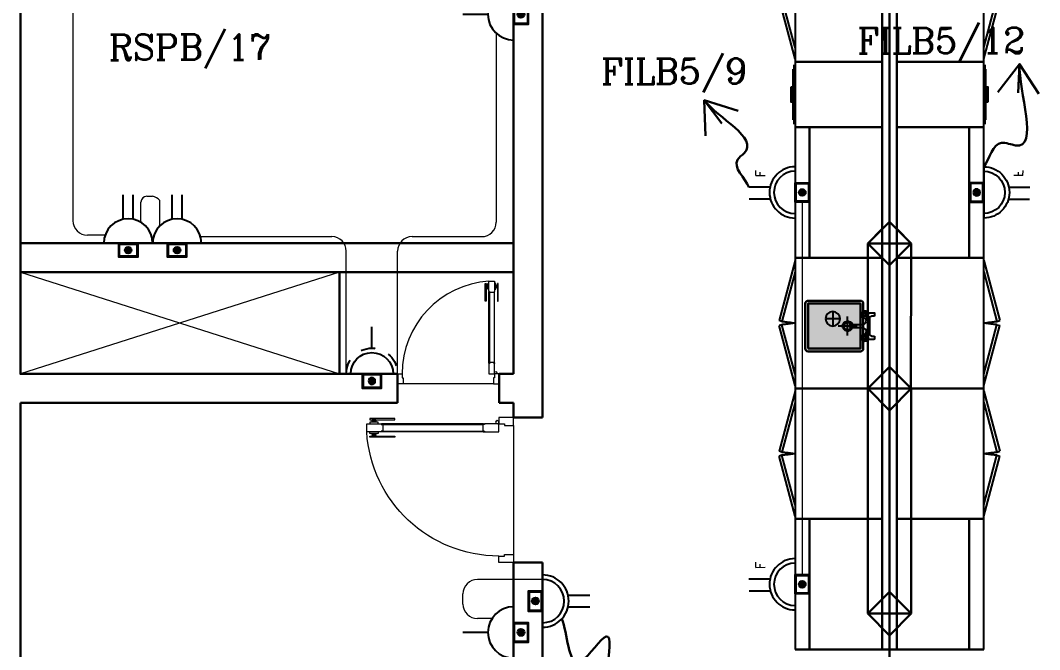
# Model space of a CAD drawing. Extents: x 1315 to 1416, y 473 to 837.
# Drawn here: x 1338.44 to 1345.46, y 616.4 to 620.74 of the extents above; entities that cross this region are included whole.
import ezdxf

# ---------------------------------------------------------------- set-up
doc = ezdxf.new("R2010")
doc.units = 0
doc.header["$MEASUREMENT"] = 0
for name, pattern in [('ACAD_ISO02W100', [15, 12, -3]), ('DASHED', [19.049999999999997, 12.7, -6.349999999999998]), ('DASHED2', [0.375, 0.25, -0.125])]:
    doc.linetypes.add(name, pattern=pattern)
doc.layers.get('0').update_dxf_attribs({"color": 252, "linetype": 'CONTINUOUS', "lineweight": 30})
for name, color, linetype in [('-FUR', 252, 'CONTINUOUS'), ('E-SOCKETS', 6, 'CONTINUOUS'), ('LAYER8', 252, 'CONTINUOUS'), ('SAN', 252, 'CONTINUOUS'), ('WIRING', 4, 'CONTINUOUS')]:
    doc.layers.add(name, color=color, linetype=linetype)
for name, color, linetype, lineweight in [('DOOR', 252, 'CONTINUOUS', 9), ('hatch', 252, 'CONTINUOUS', 9), ('R-SWTS-DET1', 252, 'CONTINUOUS', 5), ('Socket', 3, 'CONTINUOUS', 15), ('Wall', 252, 'CONTINUOUS', 30), ('WIRRING', 3, 'CONTINUOUS', 5)]:
    doc.layers.add(name, color=color, linetype=linetype, lineweight=lineweight)
doc.styles.add('ARIAL', font='arial.ttf')
doc.styles.add('E80', font='romanc.shx')
doc.dimstyles.new('DIM-100-IN', dxfattribs={"dimtxt": 0.22, "dimasz": 0.1, "dimexe": 0.15, "dimexo": 0.15, "dimgap": 0, "dimtad": 0, "dimrnd": 0.05, "dimzin": 1, "dimdsep": 46, "dimtxsty": 'ARIAL', "dimblk": 'DOT', "dimcen": 0.2, "dimclrd": 256, "dimclre": 256, "dimclrt": 23, "dimadec": 0, "dimazin": 0, "dimtfac": 1, "dimtmove": 2, "dimatfit": 2, "dimldrblk": 'OPEN90', "dimfxl": 0.15, "dimfxlon": 1, "dimtolj": 1, "dimtzin": 0, "dimlwe": -1, "dimarcsym": 0})

# ---------------------------------------------------------------- blocks, each defined once
blk = doc.blocks.new('d8')
at = {"layer": 'DOOR'}
for p, q in [((32.11949057471932, -112.7480921357878), (32.11949057471932, -112.0481896781356)), ((32.12445321347209, -112.0481896781356), (32.12445321347209, -112.748092135788)), ((32.17111337731573, -112.0481896781356), (32.17111337731573, -112.7480921357878)), ((32.17607601606785, -112.7480921357878), (32.17607601606785, -112.0481896781353)), ((32.13112043701042, -112.9536329828703), (33.01999110287822, -112.9536329828703))]:
    blk.add_line(p, q, dxfattribs=at)
for points in [[(32.09162617243794, -112.137211430456), (32.0835986547513, -112.137211430456), (32.0835986547513, -111.9648679569864), (32.09162617243805, -111.9648679569864)], [(32.10334504411441, -111.9826758234901), (32.096911198511, -111.9826758234901), (32.096911198511, -112.0028984041054), (32.10334504411441, -112.0028984041054)], [(32.12445321347209, -112.0426348967258), (32.12445321347209, -112.0537444595456), (32.17111337731561, -112.0537444595456), (32.17111337731561, -112.0426348967258), (32.17555720244376, -112.0426348967258), (32.17555720244376, -111.9426488313468), (32.17555720244376, -111.9426488313468), (32.12000938834433, -111.9426488313468), (32.12000938834433, -112.0426348967258)], [(32.19222154667344, -111.9826758234901), (32.19865539227682, -111.9826758234901), (32.19865539227682, -112.0028984041054), (32.19222154667344, -112.0028984041054)], [(32.20394041834952, -112.137211430456), (32.21196793603632, -112.137211430456), (32.21196793603632, -111.9648679569862), (32.20394041834965, -111.9648679569862)], [(32.12445321347185, -112.753646917198), (32.12445321347185, -112.742537354378), (32.17111337731524, -112.742537354378), (32.17111337731524, -112.753646917198), (32.17555720244334, -112.753646917198), (32.17555720244334, -112.8536329825768), (32.17555720244334, -112.8536329825768), (32.12000938834383, -112.8536329825768), (32.12000938834383, -112.753646917198)], [(32.07557139944827, -112.9536329828707), (32.07557113706436, -112.8536329825768), (32.12000938834383, -112.8536329825768), (32.12000965072765, -112.8915336456279), (32.13111921354742, -112.8915336456279), (32.13112043701042, -112.9536329828703)], [(33.07557139944875, -112.953632982871), (33.07557139923375, -112.8536329828921), (33.03099353957411, -112.8536329825773), (33.03099380195788, -112.8915336456279), (33.01988423913794, -112.8915336456279), (33.01999110287822, -112.9536329828703)]]:
    blk.add_lwpolyline(points, close=True, dxfattribs=at)
for points in [[(32.09162617243805, -111.9829640839593, -0.9999999999999998), (32.096911198511, -111.9829640839593), (32.096911198511, -111.9829640839593), (32.096911198511, -112.002610143636), (32.096911198511, -112.002610143636, -0.9999999999999998), (32.09162617243805, -112.002610143636), (32.09162617243805, -112.002610143636)], [(32.20394041834965, -111.9829640839593, 0.9999999999999998), (32.19865539227682, -111.9829640839593), (32.19865539227682, -111.9829640839593), (32.19865539227682, -112.0026101436362), (32.19865539227682, -112.0026101436362, 0.9999999999999998), (32.20394041834965, -112.0026101436362), (32.20394041834965, -112.0026101436362)], [(32.12445321347209, -112.0531523168882), (32.12445321347209, -112.0531523168882, -0.9999999999999998), (32.12445321347209, -112.0432270393829)], [(32.17111337731561, -112.0531523168882), (32.17111337731561, -112.0531523168882, 0.9999999999999998), (32.17111337731561, -112.0432270393829)], [(32.12445321347185, -112.7431294970356), (32.12445321347185, -112.7431294970356, 0.9999999999999998), (32.12445321347185, -112.7530547745402)], [(32.17111337731524, -112.7431294970356), (32.17111337731524, -112.7431294970356, -0.9999999999999998), (32.17111337731524, -112.7530547745402)]]:
    blk.add_lwpolyline(points, format="xyb", close=True, dxfattribs=at)
for points in [[(32.1088998255243, -112.0100383941915), (32.10334504411441, -112.0100383941915), (32.10334504411441, -111.9755358334042), (32.1088998255243, -111.9755358334042)], [(32.12000938834423, -112.0204157710859), (32.1088998255243, -112.0204157710859), (32.1088998255243, -111.9648679569862), (32.12000938834423, -111.9648679569862)], [(32.17555720244376, -112.0204157710862), (32.18666676526341, -112.0204157710862), (32.18666676526341, -111.9648679569864), (32.17555720244376, -111.9648679569864)], [(32.18666676526341, -112.0100383941908), (32.19222154667344, -112.0100383941908), (32.19222154667344, -111.975535833404), (32.18666676526357, -111.975535833404)]]:
    blk.add_lwpolyline(points, dxfattribs=at)
blk.add_circle((32.10889982552379, -112.842523419757), 0.0111095628198811, dxfattribs=at)
blk.add_arc((32.11820588788596, -112.8536329825768), 0.9127876516880132, 359.9999999999772, 86.39767896853148, dxfattribs=at)
blk = doc.blocks.new('5')
at = {"layer": '-FUR', "linetype": 'ACAD_ISO02W100'}
for p, q in [((41999.78853774873, -66320.44784204697), (42000.68853774872, -66320.44784204697)), ((41999.80853774873, -66321.04784204697), (42000.22210122364, -66321.15865604609)), ((41999.88581181482, -66321.04784204697), (42000.22727760455, -66321.13933752957)), ((42000.59126368263, -66321.04784204697), (42000.24979789291, -66321.13933752957)), ((42000.66853774873, -66321.04784204697), (42000.25497427382, -66321.15865604609)), ((42000.22727760455, -66321.13933752957), (42000.22210122364, -66321.15865604609)), ((42000.24979789291, -66321.13933752957), (42000.25497427382, -66321.15865604609))]:
    blk.add_line(p, q, dxfattribs=at)
at = {"layer": '-FUR'}
blk.add_lwpolyline([(41999.78853774873, -66320.44784204697), (42000.68853774872, -66320.44784204697), (42000.68853774872, -66321.04784204697), (41999.78853774873, -66321.04784204697)], close=True, dxfattribs=at)
at = {"layer": '-FUR', "linetype": 'ACAD_ISO02W100'}
for centre, start, end in [((42001.75381514877, -66321.28076446554), 171.2611213296356, 174.7069094137794), ((41998.72326034871, -66321.28076446554), 5.29309058622053, 8.738878670364311)]:
    blk.add_arc(centre, 1.533074835783438, start, end, dxfattribs=at)
blk = doc.blocks.new('ba7es')
at = {"layer": '-FUR', "linetype": 'ACAD_ISO02W100'}
blk.add_line((1323.889523409866, 576.6577940327383), (1322.989523409867, 576.6577940327383), dxfattribs=at)
for p, q in [((1323.889523409866, 577.2577940327384), (1322.989523409866, 577.2577940327384)), ((1322.989523409866, 577.2577940327384), (1322.989523409866, 576.6577940327383)), ((1323.889523409866, 576.6577940327383), (1323.889523409866, 577.2577940327384)), ((1322.989523409866, 576.6577940327383), (1322.989523409866, 576.7577940327385)), ((1322.989523409866, 576.7577940327385), (1323.889523409866, 576.7577940327385))]:
    blk.add_line(p, q)
blk = doc.blocks.new('3')
at = {"layer": '-FUR', "linetype": 'ACAD_ISO02W100'}
blk.add_line((41990.01941317181, -66320.48022711033), (41990.46941317183, -66320.48022711033), dxfattribs=at)
at = {"layer": '-FUR'}
for p, q in [((41990.03941317181, -66321.09022711034), (41990.44941317182, -66321.09022711034)), ((41990.06941317183, -66321.09522711032), (41990.41941317181, -66321.09522711032))]:
    blk.add_line(p, q, dxfattribs=at)
blk.add_lwpolyline([(41990.01941317181, -66321.08022711032), (41990.46941317183, -66321.08022711032), (41990.46941317181, -66320.48022711033), (41990.01941317181, -66320.48022711033)], close=True, dxfattribs=at)
at = {"layer": '-FUR', "color": 1}
blk.add_lwpolyline([(41990.19441317181, -66321.11022711032), (41990.29441317183, -66321.11022711032), (41990.29441317183, -66321.10022711032), (41990.19441317181, -66321.10022711032)], close=True, dxfattribs=at)
blk = doc.blocks.new('YY5Y5')
at = {"layer": 'SAN', "color": 1}
for p, q in [((433.8299524483771, 542.0353399230077), (433.8299524483771, 538.5632871204119)), ((435.7349524483772, 542.4103399230077), (434.2049524483771, 542.4103399230077)), ((435.7349524483772, 540.5528399230077), (435.7349524483772, 542.4103399230077)), ((447.1649524483772, 542.4103399230077), (447.1649524483772, 540.5528399230075)), ((448.6949524483771, 542.4103399230077), (447.1649524483772, 542.4103399230077)), ((449.0699524483778, 538.5632871204116), (449.0699524483778, 542.0353399230077)), ((434.1620984389513, 537.5616067070109), (433.7030249017836, 538.0206802441787)), ((434.1620984389513, 536.1473931446377), (433.7030249017836, 535.68831960747)), ((435.5763120013245, 537.5616067070109), (436.0353855384922, 538.0206802441787)), ((435.5763120013245, 536.1473931446377), (436.0353855384922, 535.68831960747)), ((436.7200643211554, 537.6478399230076), (438.2474524483773, 537.6478399230076)), ((446.1798405755986, 539.5528399230077), (436.7349524483772, 539.5528399230077)), ((440.4974524483773, 535.3978399230076), (440.4974524483773, 528.7356687512626)), ((442.4024524483773, 528.7356687512623), (442.4024524483773, 535.3978399230076)), ((443.0364909099159, 539.5528399230077), (446.1649524483772, 539.5528399230077)), ((444.6524524483772, 537.6478399230076), (446.1798405755986, 537.6478399230076)), ((447.3235928954293, 537.5616067070109), (446.8645193582616, 538.0206802441787)), ((447.3235928954293, 536.1473931446377), (446.8645193582616, 535.68831960747)), ((448.7378064578025, 537.5616067070109), (449.1968799949703, 538.0206802441787)), ((448.7378064578025, 536.1473931446377), (449.1968799949703, 535.68831960747)), ((440.8724524483771, 528.3606687512623), (442.0274524483772, 528.3606687512623))]:
    blk.add_line(p, q, dxfattribs=at)
at = {"layer": 'SAN', "color": 1, "linetype": 'Continuous'}
blk.add_line((439.2287986022243, 539.5528399230077), (439.8634139868383, 539.5528399230077), dxfattribs=at)
at = {"layer": 'SAN', "color": 2, "linetype": 'DASHED'}
for points in [[(441.449952448377, 532.4215514777384), (441.449952448377, 521.6344219997557)], [(436.0563877093855, 527.0279867387471), (446.8435171873685, 527.0279867387471)]]:
    blk.add_lwpolyline(points, dxfattribs=at)
at = {"layer": 'SAN', "color": 1}
for centre, radius in [((434.869205220138, 536.8544999258244), 2), ((434.869205220138, 536.8544999258244), 1), ((434.869205220138, 536.8544999258244), 0.8), ((448.0306996766159, 536.8544999258244), 2), ((448.0306996766159, 536.8544999258244), 1), ((448.0306996766159, 536.8544999258244), 0.8)]:
    blk.add_circle(centre, radius, dxfattribs=at)
for centre, radius, start, end in [((434.2049524483771, 542.0353399230077), 0.375, 90, 180), ((436.7349524483772, 540.5528399230077), 1, 180, 269.9999999999993), ((446.1649524483772, 540.5528399230075), 1, 270, 0), ((448.6949524483771, 542.0353399230077), 0.375, 0, 90), ((438.2474524483773, 535.3978399230076), 2.25, 0, 90.00000000000038), ((444.6524524483772, 535.3978399230076), 2.25, 90.00000000000038, 180), ((441.449952448377, 527.0279867387471), 2.863051791674743, 109.431944475873, 70.56805552411734), ((441.449952448377, 527.0279867387471), 2.078403032943442, 117.2764679737789, 62.72353202620878), ((440.8724524483771, 528.7356687512626), 0.375, 179.9999999999995, 270), ((442.0274524483772, 528.7356687512623), 0.375, 270, 359.9999999999995)]:
    blk.add_arc(centre, radius, start, end, dxfattribs=at)
blk = doc.blocks.new('vfd')
at = {"layer": '-FUR'}
h = blk.add_hatch(color=254, dxfattribs=at)
h.paths.add_polyline_path([(1316.634964427654, 565.8296376023383), (1316.634964427654, 566.1396376023382), (1316.274964427654, 566.1396376023382), (1316.274964427654, 565.8296376023383)], flags=16)
edge = h.paths.add_edge_path()
edge.add_line((1316.654964427654, 565.8296376023383), (1316.654964427654, 566.1396376023382))
edge.add_ellipse((1316.634964427654, 566.1396376023382), major_axis=(-0.0141421356237856, -0.0141421356237856), ratio=0.9999999999904474, start_angle=134.9999999997262, end_angle=225.0000000002736)
edge.add_line((1316.634964427654, 566.1596376023383), (1316.274964427654, 566.1596376023383))
edge.add_ellipse((1316.274964427654, 566.1396376023382), major_axis=(-0.0141421356237642, -0.0141421356237642), ratio=0.9999999999934744, start_angle=225.0000000001869, end_angle=314.9999999998129)
edge.add_line((1316.254964427654, 566.1396376023382), (1316.254964427654, 565.8296376023383))
edge.add_ellipse((1316.274964427654, 565.8296376023383), major_axis=(0.0141421356237642, -0.0141421356237642), ratio=0.9999999999934744, start_angle=225.0000000001869, end_angle=314.9999999998129)
edge.add_line((1316.274964427654, 565.8096376023384), (1316.634964427654, 565.8096376023384))
edge.add_ellipse((1316.634964427654, 565.8296376023383), major_axis=(0.0141421356237856, -0.0141421356237857), ratio=0.9999999999904474, start_angle=-45.00000000027365, end_angle=45.00000000027365)
blk.add_hatch(color=253, dxfattribs=at).paths.add_polyline_path([(1316.274964427654, 565.8296376023383), (1316.634964427654, 565.8296376023383), (1316.634964427654, 566.1396376023382), (1316.274964427654, 566.1396376023382)])
h = blk.add_hatch(color=251, dxfattribs=at)
h.paths.add_polyline_path([(1316.304964427654, 565.8595720191583), (1316.274964427654, 565.8296376023383), (1316.634964427654, 565.8296376023383), (1316.604964427654, 565.8596376023381)])
h.paths.add_polyline_path([(1316.604964427654, 565.8596376023381), (1316.634964427654, 565.8296376023383), (1316.634964427654, 566.1396376023382), (1316.604964427654, 566.1096376023387)])
h = blk.add_hatch(color=252, dxfattribs=at)
h.paths.add_polyline_path([(1316.304964427654, 566.1096376023387), (1316.274964427654, 566.1396376023382), (1316.274964427654, 565.8296376023383), (1316.304964427654, 565.8595720191583)])
h.paths.add_polyline_path([(1316.604964427654, 566.1096376023387), (1316.634964427654, 566.1396376023382), (1316.274964427654, 566.1396376023382), (1316.304964427654, 566.1096376023387)])
blk.add_lwpolyline([(1316.654964427654, 565.8296376023383), (1316.654964427654, 566.1396376023382, 0.4142135623730955), (1316.634964427654, 566.1596376023383), (1316.274964427654, 566.1596376023383, 0.4142135623730951), (1316.254964427654, 566.1396376023382), (1316.254964427654, 565.8296376023383, 0.4142135623730951), (1316.274964427654, 565.8096376023384), (1316.634964427654, 565.8096376023384, 0.4142135623730955)], format="xyb", close=True)
blk.add_lwpolyline([(1316.654964427654, 565.8296376023383), (1316.654964427654, 566.1396376023382, 0.4142135623730955), (1316.634964427654, 566.1596376023383), (1316.274964427654, 566.1596376023383, 0.4142135623730951), (1316.254964427654, 566.1396376023382), (1316.254964427654, 565.8296376023383, 0.4142135623730951), (1316.274964427654, 565.8096376023384), (1316.634964427654, 565.8096376023384, 0.4142135623730955)], format="xyb", close=True)
blk.add_lwpolyline([(1316.634964427654, 565.8296376023383), (1316.634964427654, 566.1396376023382), (1316.274964427654, 566.1396376023382), (1316.274964427654, 565.8296376023383)], close=True)
at = {"layer": 'LAYER8'}
for p, q in [((1316.414964427655, 566.0346375813003), (1316.514964427655, 566.0346375813003)), ((1316.464964427655, 566.0846375813004), (1316.464964427655, 565.9846375813001))]:
    blk.add_line(p, q, dxfattribs=at)
blk.add_circle((1316.464964427655, 566.0346375813003), 0.05, dxfattribs=at)
at = {"xscale": 0.0121, "yscale": 0.0121, "zscale": 0.0121, "rotation": 89.99999999999997}
blk.add_blockref('YY5Y5', (1322.739691290722, 560.6430931777134), dxfattribs=at)
blk = doc.blocks.new('LAB1')
for p, q in [((992.2685180241488, 477.2673489250402), (992.2685180241473, 472.6653232457307)), ((992.3185180241444, 477.2673489250402), (992.3185180241444, 471.649207624385)), ((992.3685180241383, 472.6657932795911), (992.36851802414, 477.2673489250402)), ((992.318753041075, 475.2655586690783), (992.168753041075, 475.1155586690782)), ((992.318753041075, 475.2655586690783), (992.168753041075, 475.1155586690782)), ((992.4687530410747, 475.1155586690782), (992.318753041075, 475.2655586690783)), ((992.318753041075, 475.1155586690782), (992.318753041075, 475.2655586690783)), ((992.4687530410747, 475.1155586690782), (992.318753041075, 475.2655586690783)), ((992.168753041075, 475.1155586690782), (992.2685180241396, 475.2153236521428)), ((992.3685180241409, 475.2157936860122), (992.4687530410749, 475.1155586690782)), ((992.168753041075, 475.1155586690782), (992.4687530410747, 475.1155586690782)), ((992.318753041075, 474.9655586690781), (992.168753041075, 475.1155586690782)), ((992.168753041075, 475.1155586690782), (992.4687530410747, 475.1155586690782)), ((992.318753041075, 475.1155586690782), (992.168753041075, 475.1155586690782)), ((992.168753041075, 475.1155586690782), (992.318753041075, 475.1155586690782)), ((992.168753041075, 475.1155586690782), (992.4687530410747, 475.1155586690782)), ((992.318753041075, 474.9655586690781), (992.168753041075, 475.1155586690782)), ((992.168753041075, 474.1155586690783), (992.168753041075, 475.1155586690782)), ((992.168753041075, 475.1155586690782), (992.4687530410747, 475.1155586690782)), ((992.2685180241497, 475.0157936860033), (992.168753041075, 475.1155586690782)), ((992.4687530410747, 475.1155586690782), (992.318753041075, 474.9655586690781)), ((992.318753041075, 474.2655586690784), (992.318753041075, 475.1155586690782)), ((992.318753041075, 475.1155586690782), (992.4687530410747, 475.1155586690782)), ((992.318753041075, 475.1155586690782), (992.318753041075, 474.9655586690781)), ((992.4687530410747, 475.1155586690782), (992.318753041075, 474.9655586690782)), ((992.3705432970323, 475.0173489250356), (992.4687530410747, 475.1155586690782)), ((992.4687530410747, 475.1155586690782), (992.4669627851188, 474.1173489250341)), ((992.318753041075, 474.2655586690784), (992.168753041075, 474.1155586690783)), ((992.318753041075, 474.1155586690783), (992.318753041075, 474.2655586690784)), ((992.4687530410747, 474.1155586690783), (992.318753041075, 474.2655586690784)), ((992.4687530410747, 474.1155586690783), (992.168753041075, 474.1155586690783)), ((992.318753041075, 473.965558669078), (992.168753041075, 474.1155586690783)), ((992.168753041075, 474.1155586690783), (992.4687530410747, 474.1155586690783)), ((992.168753041075, 472.5655582626545), (992.168753041075, 474.1155586690783)), ((992.3685180241307, 474.1173489250345), (992.318518024131, 474.1173489250345)), ((992.318753041075, 474.1155586690783), (992.318753041075, 473.965558669078)), ((992.318753041075, 473.965558669078), (992.4687530410747, 474.1155586690783)), ((992.318753041075, 474.1155586690783), (992.318753041075, 472.4155582626543)), ((992.4687530410747, 474.1155586690783), (992.4687530410747, 472.5655582626582)), ((992.318753041073, 472.7155582626564), (992.318753041073, 473.5655582626564)), ((992.318753041073, 472.7155582626564), (992.1687530410733, 472.5655582626564)), ((992.318753041073, 472.5655582626564), (992.318753041073, 472.7155582626564)), ((992.468753041073, 472.5655582626564), (992.318753041073, 472.7155582626564)), ((992.468753041073, 472.5655582626564), (992.1687530410733, 472.5655582626564)), ((992.318753041073, 472.4155582626563), (992.1687530410733, 472.5655582626564)), ((992.1687530410733, 472.5655582626564), (992.468753041073, 472.5655582626564)), ((992.318753041073, 472.5655582626564), (992.318753041073, 472.4155582626563)), ((992.318753041073, 472.4155582626563), (992.468753041073, 472.5655582626564)), ((991.6685180241319, 472.3173489250292), (992.968518024132, 472.3173489250292))]:
    blk.add_line(p, q)
at = {"xscale": -1}
for name, p, rotation in [('5', (67312.71636007114, -41523.42118882368), 270), ('5', (-65328.07932402282, 42477.05588667373), 90), ('ba7es', (415.0107239914077, -847.9721744848364), 270), ('ba7es', (1569.626312056891, 1798.906872334901), 90), ('5', (67312.71636007114, -41525.67118882369), 270), ('5', (-65328.07932402282, 42474.80588667373), 90), ('5', (67312.71636007114, -41526.57118882368), 270), ('5', (-65328.07932402282, 42473.90588667373), 90), ('ba7es', (415.0107239913983, -850.6721744848422), 270), ('ba7es', (1569.626312056882, 1796.206872334895), 90)]:
    blk.add_blockref(name, p, dxfattribs=dict(at, rotation=rotation))
for p, rotation in [((67312.74874513448, 42466.38676209687), 270), ((-65328.11170908613, -41514.10206424681), 90)]:
    blk.add_blockref('3', p, dxfattribs=dict(rotation=rotation))
blk.add_blockref('vfd', (2308.392890790529, -91.4382489890004), dxfattribs=at)
blk = doc.blocks.new('220v outlet')
at = {"layer": 'E-SOCKETS'}
blk.add_hatch(color=2, dxfattribs=at).paths.add_polyline_path([(100.5608553812291, -42.97531660401197, 1), (100.4641076379598, -42.97531660401197, 1)])
at = {"layer": 'E-SOCKETS', "color": 2}
for p, q in [((100.5124815095947, -42.52047558899636), (100.5124815096038, -42.17547877504946)), ((100.865947448831, -42.87394152823263), (100.1590155703579, -42.87394152823263)), ((100.865947448831, -42.87394152823263), (100.1590155703579, -42.87394152823263))]:
    blk.add_line(p, q, dxfattribs=at)
for points in [[(100.3741507596271, -42.87394152823286), (100.6508122595619, -42.87394152823286), (100.6508122595619, -43.07669167979154), (100.3741507596271, -43.07669167979154)], [(100.3874403537175, -42.88723112232328), (100.6375226654714, -42.88723112232328), (100.6375226654714, -43.06340208570095), (100.3874403537175, -43.06340208570095)]]:
    blk.add_lwpolyline(points, close=True, dxfattribs=at)
blk.add_circle((100.5124815095947, -42.97531660401197), 0.0483738716346579, dxfattribs=at)
blk.add_arc((100.5124815095947, -42.87394152823286), 0.3534659392366183, 0, 180, dxfattribs=at)
blk = doc.blocks.new('DOPLEX SOCKET WP')
at = {"layer": 'E-SOCKETS'}
blk.add_hatch(color=2, dxfattribs=at).paths.add_polyline_path([(48.2532611035053, -124.29059782744, -1), (48.30099661166494, -124.29059782744, -1)])
at = {"layer": 'E-SOCKETS', "color": 2}
for p, q in [((48.2373361917759, -124.0647439479652), (48.2373361917759, -123.9156313312499)), ((48.31733619177592, -124.0647439479652), (48.31733619177592, -123.9156313312499)), ((48.09675518880148, -124.2405791852421), (48.45750252631127, -124.2405791852421)), ((48.1027281362556, -124.2405791852421), (48.4515295789145, -124.2405791852421))]:
    blk.add_line(p, q, dxfattribs=at)
for points in [[(48.34538149497138, -124.2405791852421), (48.2088762201988, -124.2405791852421), (48.2088762201988, -124.3406164696096), (48.34538149497138, -124.3406164696096)], [(48.33882438564699, -124.2471362945363), (48.21543332946589, -124.2471362945363), (48.21543332946589, -124.3340593603151), (48.33882438564699, -124.3340593603151)]]:
    blk.add_lwpolyline(points, close=True, dxfattribs=at)
blk.add_circle((48.27712885755642, -124.29059782744), 0.0238677540622166, dxfattribs=at)
at = {"layer": 'E-SOCKETS', "color": 7, "linetype": 'DASHED'}
blk.add_arc((48.27712885755642, -124.2405791852421), 0.1803736687914216, 0, 180, dxfattribs=at)
at = {"layer": 'E-SOCKETS', "color": 2}
blk.add_arc((48.27712885755642, -124.2405791852421), 0.1491126167452952, 0, 180, dxfattribs=at)
blk = doc.blocks.new('_Dot')
at = {"color": 0, "linetype": 'ByBlock', "lineweight": -2}
blk.add_line((-0.5, 0), (-1, 0), dxfattribs=at)
at = {"color": 0, "linetype": 'ByBlock', "const_width": 0.5}
blk.add_lwpolyline([(-0.25, 0, 1), (0.25, 0, 1)], format="xyb", close=True, dxfattribs=at)
blk = doc.blocks.new('A$C14C34A6D')
at = {"layer": 'E-SOCKETS'}
blk.add_hatch(color=2, dxfattribs=at).paths.add_polyline_path([(0.0465133381102305, -0.0974760344029164, 1), (-0.0465133381104579, -0.0974760344029164, 1)])
at = {"layer": 'E-SOCKETS', "color": 2}
for p, q in [((-0.0700000000002774, 0.3325843674946611), (-0.0699999999912961, 0.6715988011397656)), ((0.069999999999709, 0.3325843674948032), (0.0700000000086902, 0.671598801136071)), ((0.3398710954196531, 2.842e-13), (-0.3398710954199373, 0)), ((0.3398710954196531, 2.842e-13), (-0.3398710954199373, 0))]:
    blk.add_line(p, q, dxfattribs=at)
for points in [[(-0.1330103365071409, 0), (0.1330103365071409, 0), (0.1330103365071409, -0.1949520688063728), (-0.1330103365071409, -0.1949520688063728)], [(-0.1202318806509766, -0.0127784558561075), (0.1202318806507492, -0.0127784558561075), (0.1202318806507492, -0.1821736129500095), (-0.1202318806509766, -0.1821736129500095)]]:
    blk.add_lwpolyline(points, close=True, dxfattribs=at)
blk.add_circle((0, -0.0974760344029164), 0.0465133381102479, dxfattribs=at)
blk.add_arc((0, 0), 0.3398710954198252, 0, 180, dxfattribs=at)
blk = doc.blocks.new('DOUBLEX SOCKET FLOOR MOUNTED')
at = {"layer": 'E-SOCKETS'}
blk.add_hatch(color=2, dxfattribs=at).paths.add_polyline_path([(-93.23118139976314, -55.90521869923037, 1), (-93.27795340462265, -55.90521869923037, 1)])
at = {"layer": 'E-SOCKETS', "color": 2}
for p, q in [((-93.30106103292887, -55.68646228653729), (-93.30106103292887, -55.54035938950099)), ((-93.21936698857455, -55.68377799999952), (-93.21936698857455, -55.53767510296321)), ((-93.07783443254749, -55.85620964357882), (-93.43130037171049, -55.85620964357882))]:
    blk.add_line(p, q, dxfattribs=at)
for points in [[(-93.32144241432914, -55.85620964357882), (-93.1876923900566, -55.85620964357882), (-93.1876923900566, -55.95422775485406), (-93.32144241432914, -55.95422775485406)], [(-93.31501765504595, -55.86263440283248), (-93.19411714928358, -55.86263440283248), (-93.19411714928358, -55.94780299560025), (-93.31501765504595, -55.94780299560025)]]:
    blk.add_lwpolyline(points, close=True, dxfattribs=at)
blk.add_circle((-93.2545674021648, -55.90521869923037), 0.0233860024125187, dxfattribs=at)
at = {"layer": 'E-SOCKETS', "color": 7, "linetype": 'DASHED'}
blk.add_arc((-93.2545674021648, -55.85620964357882), 0.1767329696173051, 0, 180, dxfattribs=at)
at = {"layer": 'E-SOCKETS', "color": 2}
blk.add_arc((-93.2545674021648, -55.85620964357882), 0.146102897065741, 0, 180, dxfattribs=at)
at = {"layer": 'WIRING', "color": 1, "extrusion": (5.961400285250001e-05, -0.0211733752347225, 0.999775817184703), "style": 'E80'}
blk.add_text('F', height=0.063, dxfattribs=at).set_placement((-93.3046751961857, -55.37357497042807, 1.172713030104041))
blk = doc.blocks.new('220v wp')
at = {"layer": 'E-SOCKETS'}
blk.add_hatch(color=2, dxfattribs=at).paths.add_polyline_path([(384916.9614332173, 119867.0174152404, 1), (384850.7994644494, 119867.0174152404, 1)])
at = {"layer": 'E-SOCKETS', "color": 2}
for p, q in [((384883.8804488731, 120186.3438343438), (384883.8804488731, 120393.015653129)), ((385133.8804488479, 119936.3438343184), (384633.8804488985, 119936.3438343184)), ((385125.6018742993, 119936.3438343184), (384642.1590233676, 119936.3438343184))]:
    blk.add_line(p, q, dxfattribs=at)
for points in [[(384789.2815006464, 119936.3438343184), (384978.4793970204, 119936.3438343184), (384978.4793970204, 119797.6909962018), (384789.2815006464, 119797.6909962018)], [(384798.3697303323, 119927.2556046724), (384969.3911674139, 119927.2556046724), (384969.3911674139, 119806.779225848), (384798.3697303323, 119806.779225848)]]:
    blk.add_lwpolyline(points, close=True, dxfattribs=at)
blk.add_circle((384883.8804488731, 119867.0174152404), 33.08098435951976, dxfattribs=at)
at = {"layer": 'E-SOCKETS', "color": 7, "linetype": 'DASHED'}
blk.add_arc((384883.8804488731, 119936.3438343184), 250.0000000253088, 0, 180, dxfattribs=at)
at = {"layer": 'E-SOCKETS', "color": 2}
blk.add_arc((384883.8804488731, 119936.3438343184), 206.6718187852848, 0, 180, dxfattribs=at)

msp = doc.modelspace()

# ---------------------------------------------------------------- linework, layer by layer
at = {"layer": 'DOOR'}
for p, q in [((1341.665982402883, 618.3783506213188), (1341.665982402883, 618.8682823416752)), ((1341.669456250009, 618.8682823416751), (1341.669456250009, 618.3783506213188)), ((1341.7021183647, 618.8682823416751), (1341.7021183647, 618.3783506213185)), ((1341.705592211827, 618.3783506213188), (1341.705592211827, 618.8682823416751)), ((1341.697451308223, 618.2344720283611), (1341.075241842116, 618.2344720283611))]:
    msp.add_line(p, q, dxfattribs=at)
for points in [[(1341.7021183647, 618.8721706886619), (1341.7021183647, 618.864393994688), (1341.669456250009, 618.864393994688), (1341.669456250009, 618.8721706886619), (1341.66634557242, 618.8721706886619), (1341.66634557242, 618.9421609344273), (1341.66634557242, 618.9421609344273), (1341.705229042289, 618.9421609344273), (1341.705229042289, 618.8721706886619)], [(1341.646477321286, 618.8059671150507), (1341.640858058905, 618.8059671150507), (1341.640858058905, 618.9266075464798), (1341.646477321285, 618.9266075464798)], [(1341.654680531459, 618.914142039927), (1341.650176839537, 618.914142039927), (1341.650176839537, 618.8999862334961), (1341.654680531459, 618.8999862334961)], [(1341.71689408325, 618.914142039927), (1341.721397775172, 618.914142039927), (1341.721397775172, 618.8999862334961), (1341.71689408325, 618.8999862334961)], [(1341.725097293424, 618.8059671150507), (1341.730716555804, 618.8059671150507), (1341.730716555804, 618.9266075464795), (1341.725097293424, 618.9266075464795)], [(1341.7021183647, 618.3744622743318), (1341.7021183647, 618.3822389683056), (1341.669456250009, 618.3822389683056), (1341.669456250009, 618.3744622743318), (1341.66634557242, 618.3744622743318), (1341.66634557242, 618.3044720285665), (1341.66634557242, 618.3044720285665), (1341.70522904229, 618.3044720285665), (1341.70522904229, 618.3744622743318)], [(1341.036335634516, 618.2344720283606), (1341.036335634667, 618.3044720283457), (1341.067540136428, 618.3044720285662), (1341.06753995276, 618.2779415644308), (1341.075316646734, 618.2779415644308), (1341.075241842116, 618.2344720283611)], [(1341.736335634517, 618.2344720283609), (1341.736335818185, 618.3044720285665), (1341.70522904229, 618.3044720285665), (1341.705228858621, 618.2779415644308), (1341.697452164647, 618.2779415644308), (1341.697451308223, 618.2344720283611)]]:
    msp.add_lwpolyline(points, close=True, dxfattribs=at)
for points in [[(1341.646477321285, 618.9139402575984, -0.9999999999999998), (1341.650176839537, 618.9139402575984), (1341.650176839537, 618.9139402575984), (1341.650176839537, 618.9001880158247), (1341.650176839537, 618.9001880158247, -0.9999999999999998), (1341.646477321285, 618.9001880158247), (1341.646477321285, 618.9001880158247)], [(1341.669456250009, 618.8648084945482), (1341.669456250009, 618.8648084945482, -0.9999999999999998), (1341.669456250009, 618.871756188802)], [(1341.7021183647, 618.8648084945482), (1341.7021183647, 618.8648084945482, 0.9999999999999998), (1341.7021183647, 618.871756188802)], [(1341.725097293424, 618.9139402575984, 0.9999999999999998), (1341.721397775172, 618.9139402575984), (1341.721397775172, 618.9139402575984), (1341.721397775172, 618.9001880158247), (1341.721397775172, 618.9001880158247, 0.9999999999999998), (1341.725097293424, 618.9001880158247), (1341.725097293424, 618.9001880158247)], [(1341.669456250009, 618.3818244684453), (1341.669456250009, 618.3818244684453, 0.9999999999999998), (1341.669456250009, 618.3748767741921)], [(1341.7021183647, 618.3818244684453), (1341.7021183647, 618.3818244684453, -0.9999999999999998), (1341.7021183647, 618.3748767741921)]]:
    msp.add_lwpolyline(points, format="xyb", close=True, dxfattribs=at)
for points in [[(1341.658568878446, 618.8949882404364), (1341.654680531459, 618.8949882404364), (1341.654680531459, 618.9191400329871), (1341.658568878446, 618.9191400329871)], [(1341.66634557242, 618.8877240766096), (1341.658568878446, 618.8877240766096), (1341.658568878446, 618.9266075464795), (1341.66634557242, 618.9266075464795)], [(1341.705229042289, 618.8877240766097), (1341.713005736263, 618.8877240766097), (1341.713005736263, 618.9266075464798), (1341.705229042289, 618.9266075464798)], [(1341.713005736263, 618.8949882404359), (1341.71689408325, 618.8949882404359), (1341.71689408325, 618.9191400329871), (1341.713005736263, 618.9191400329871)]]:
    msp.add_lwpolyline(points, dxfattribs=at)
msp.add_circle((1341.713005736264, 618.3122487225404), 0.0077766939739127, dxfattribs=at)
msp.add_arc((1341.70649149261, 618.3044720285665), 0.638951356181282, 93.60232103146706, 180.0000000000195, dxfattribs=at)
at = {"layer": 'hatch'}
for p, q in [((1338.436335320639, 619.0044763851103), (1340.636335425264, 618.3044763851102)), ((1340.636335425264, 619.0044763851103), (1338.436335425264, 618.3044763851102))]:
    msp.add_line(p, q, dxfattribs=at)
at = {"layer": 'Wall', "linetype": 'Continuous'}
for p, q in [((1338.436335425264, 618.3044720283455), (1338.436335425264, 619.0044720283457)), ((1341.836320405785, 618.3044720235796), (1341.836320405785, 619.0044720283457)), ((1341.036335634516, 618.3044720268412), (1341.036335634516, 618.104472026841)), ((1341.736335634516, 618.3044720283457), (1341.736335634516, 618.1044720283456)), ((1341.036335634516, 618.1044720283456), (1338.436306692663, 618.1044720283456)), ((1341.836335634516, 618.1044720283456), (1341.736335634516, 618.1044720283456)), ((1341.836320405784, 618.0044720283457), (1342.036349138699, 618.0044720283457)), ((1341.836320405785, 617.0044720283453), (1342.036349138701, 617.0044720283453))]:
    msp.add_line(p, q, dxfattribs=at)
for points in [[(1338.436332377834, 622.0544720283452), (1338.436332377834, 619.0044720283457)], [(1341.836320405785, 622.0544720283452), (1341.836349138699, 619.0044720283457)], [(1342.036349138699, 622.0544720283452), (1342.036349138699, 618.0044720283457)], [(1341.836320405785, 619.2044720283457), (1338.436332377834, 619.2044720283457)], [(1338.436335425264, 619.0044763518204), (1338.436335425264, 618.3044720235796), (1341.036335634516, 618.3044720235796)], [(1341.836320405785, 619.0044720283457), (1338.436335425264, 619.0044720283457)], [(1340.636335425264, 619.0044763851103), (1340.636335425264, 618.3044763851102)], [(1341.736335634516, 618.3044720235796), (1341.836320405785, 618.3044720235796)], [(1338.436320196533, 618.1044720283456), (1338.436320196533, 615.1544720283454)], [(1341.836320405784, 618.1044720283456), (1341.836320405784, 618.0044720283457)], [(1341.836349138701, 617.0044720283453), (1341.836349138701, 615.1544720283454)], [(1342.036349138701, 617.0044720283453), (1342.036349138701, 615.1544720283457)]]:
    msp.add_lwpolyline(points, dxfattribs=at)
at = {"layer": 'WIRRING', "linetype": 'Continuous'}
for p, q in [((1338.798710144504, 623.1357493797798), (1338.798710144504, 619.3596025577884)), ((1341.716382877894, 620.6473953154016), (1341.716382877894, 619.3496515466187)), ((1339.307617746752, 619.5281050749946), (1339.347873078089, 619.5281050749946)), ((1339.020809153235, 619.2596025577884), (1338.898710144504, 619.2596025577884)), ((1339.678284446863, 619.2496515466187), (1340.582869695266, 619.2496515466187)), ((1341.136335634515, 619.2496515466187), (1341.616382877894, 619.2496515466187))]:
    msp.add_line(p, q, dxfattribs=at)
at = {"layer": 'WIRRING', "color": 3, "linetype": 'Continuous'}
for p, q in [((1339.267617746752, 619.3479422246609), (1339.267617746752, 619.4881050749947)), ((1339.396562543446, 619.322724078178), (1339.396562543446, 619.4995374432924))]:
    msp.add_line(p, q, dxfattribs=at)
at = {"layer": 'WIRRING', "color": 3}
for p, q in [((1343.826231921854, 619.4875970161889), (1343.826231921854, 616.9213470404554)), ((1340.682869695266, 618.3044720235796), (1340.682869695266, 619.1496515466188)), ((1341.036335634515, 618.3044720283459), (1341.036335634515, 619.1496515466188)), ((1342.036348966914, 616.8877616621487), (1341.58711776211, 616.8877616621487)), ((1341.487117762109, 616.7183560302221), (1341.487117762109, 616.7877616621488)), ((1341.687746157925, 616.6183560302221), (1341.58711776211, 616.6183560302221))]:
    msp.add_line(p, q, dxfattribs=at)
at = {"layer": 'WIRRING', "color": 3, "linetype": 'Continuous'}
for centre, radius, start, end in [((1339.307617746752, 619.4881050749947), 0.04, 90, 180), ((1339.325648915378, 619.4344511999656), 0.0962546711392324, 42.54646503440134, 76.65057248828569)]:
    msp.add_arc(centre, radius, start, end, dxfattribs=at)
at = {"layer": 'WIRRING', "linetype": 'Continuous'}
for centre, start, end in [((1338.898710144504, 619.3596025577884), 180, 270), ((1341.616382877894, 619.3496515466187), 270, 0)]:
    msp.add_arc(centre, 0.1, start, end, dxfattribs=at)
at = {"layer": 'WIRRING', "color": 3}
for centre, start, end in [((1340.582869695266, 619.1496515466188), 0, 90), ((1341.136335634515, 619.1496515466188), 90, 180), ((1341.58711776211, 616.7877616621488), 90, 180), ((1341.58711776211, 616.7183560302221), 180, 270)]:
    msp.add_arc(centre, 0.1, start, end, dxfattribs=at)

# ---------------------------------------------------------------- block references
at = {"color": 3}
msp.add_blockref('LAB1', (352.1087048420601, 144.0871231032903), dxfattribs=at)
at = {"layer": 'E-SOCKETS', "xscale": -0.0007069318784261, "yscale": 0.0007069318784261, "zscale": 0.0007069318784261}
msp.add_blockref('220v wp', (1612.946287246529, 533.5176471852292), dxfattribs=at)
at = {"layer": 'R-SWTS-DET1', "linetype": 'Continuous', "xscale": -1, "rotation": 90}
msp.add_blockref('d8', (1228.881233916601, 650.0800436958921), dxfattribs=at)
at = {"layer": 'Socket', "color": 3, "linetype": 'DASHED2', "xscale": 0.4950000000000046, "yscale": 0.4950000000000046, "zscale": 0.4950000000000046}
for p in [(1339.179755814423, 619.2044720283675), (1339.516228198889, 619.2044720283676)]:
    msp.add_blockref('A$C14C34A6D', p, dxfattribs=at)
at = {"layer": 'WIRRING', "color": 3, "linetype": 'Continuous', "xscale": 0.5, "yscale": 0.5, "zscale": 0.5, "rotation": 90}
for p in [(1320.399349638974, 570.5250283829719), (1320.399378374585, 566.2664507749321)]:
    msp.add_blockref('220v outlet', p, dxfattribs=at)
at = {"layer": 'WIRRING', "linetype": 'Continuous'}
for name, p, rotation in [('DOUBLEX SOCKET FLOOR MOUNTED', (1287.921013222627, 712.8090394305132), 90), ('DOUBLEX SOCKET FLOOR MOUNTED', (1287.921013222618, 710.1090394305072), 90), ('DOPLEX SOCKET WP', (1466.276928152156, 665.0157779029599), 270)]:
    msp.add_blockref(name, p, dxfattribs=dict(at, rotation=rotation))
at = {"layer": 'WIRRING', "linetype": 'Continuous', "xscale": -1, "rotation": 270}
msp.add_blockref('DOUBLEX SOCKET FLOOR MOUNTED', (1400.933432509792, 712.809039430518), dxfattribs=at)

# ---------------------------------------------------------------- texts
at = {"layer": 'WIRING', "color": 7, "extrusion": (5.961400285249998e-05, -0.0211733752347225, 0.9997758171847029), "style": 'E80'}
for s, p in [('FILB5/12', (1345.94735980444, 616.5855855544688, -13.05817713125025)), ('FILB5/9', (1344.180261615143, 616.3795026364492, -13.05381266456426))]:
    msp.add_text(s, height=0.1764, dxfattribs=at).set_placement(p)
at = {"layer": 'WIRING', "color": 4, "extrusion": (5.961400285249998e-05, -0.0211733752347225, 0.9997758171847029), "style": 'E80'}
msp.add_text('RSPB/17', height=0.1764, dxfattribs=at).set_placement((1340.787107431665, 616.5553192418241, -13.05753614501756))

# ---------------------------------------------------------------- leaders
at = {"layer": 'WIRRING', "color": 6, "linetype": 'ByBlock', "path_type": 1}
for points in [[(1345.324526680446, 620.4391783424737), (1345.297296582657, 619.8783068106374), (1345.200067903759, 619.8959258488783), (1345.077222866213, 619.7312049979706)], [(1343.150959228051, 620.1893469415562), (1343.426892109117, 619.8257528968562), (1343.378992696902, 619.7790727290065), (1343.458688325591, 619.5896724419384)], [(1342.41808675487, 615.9022645330654), (1342.458896637328, 616.4862966853862), (1342.280126112619, 616.3163832006484), (1342.16937440936, 616.6172646284741)]]:
    msp.add_leader(points, dimstyle='DIM-100-IN', override={"dimasz": 0.2, "dimgap": 0.1, "dimtad": 0, "dimfxl": 1.25, "dimfxlon": 1}, dxfattribs=at)

doc.saveas('drawing.dxf')
